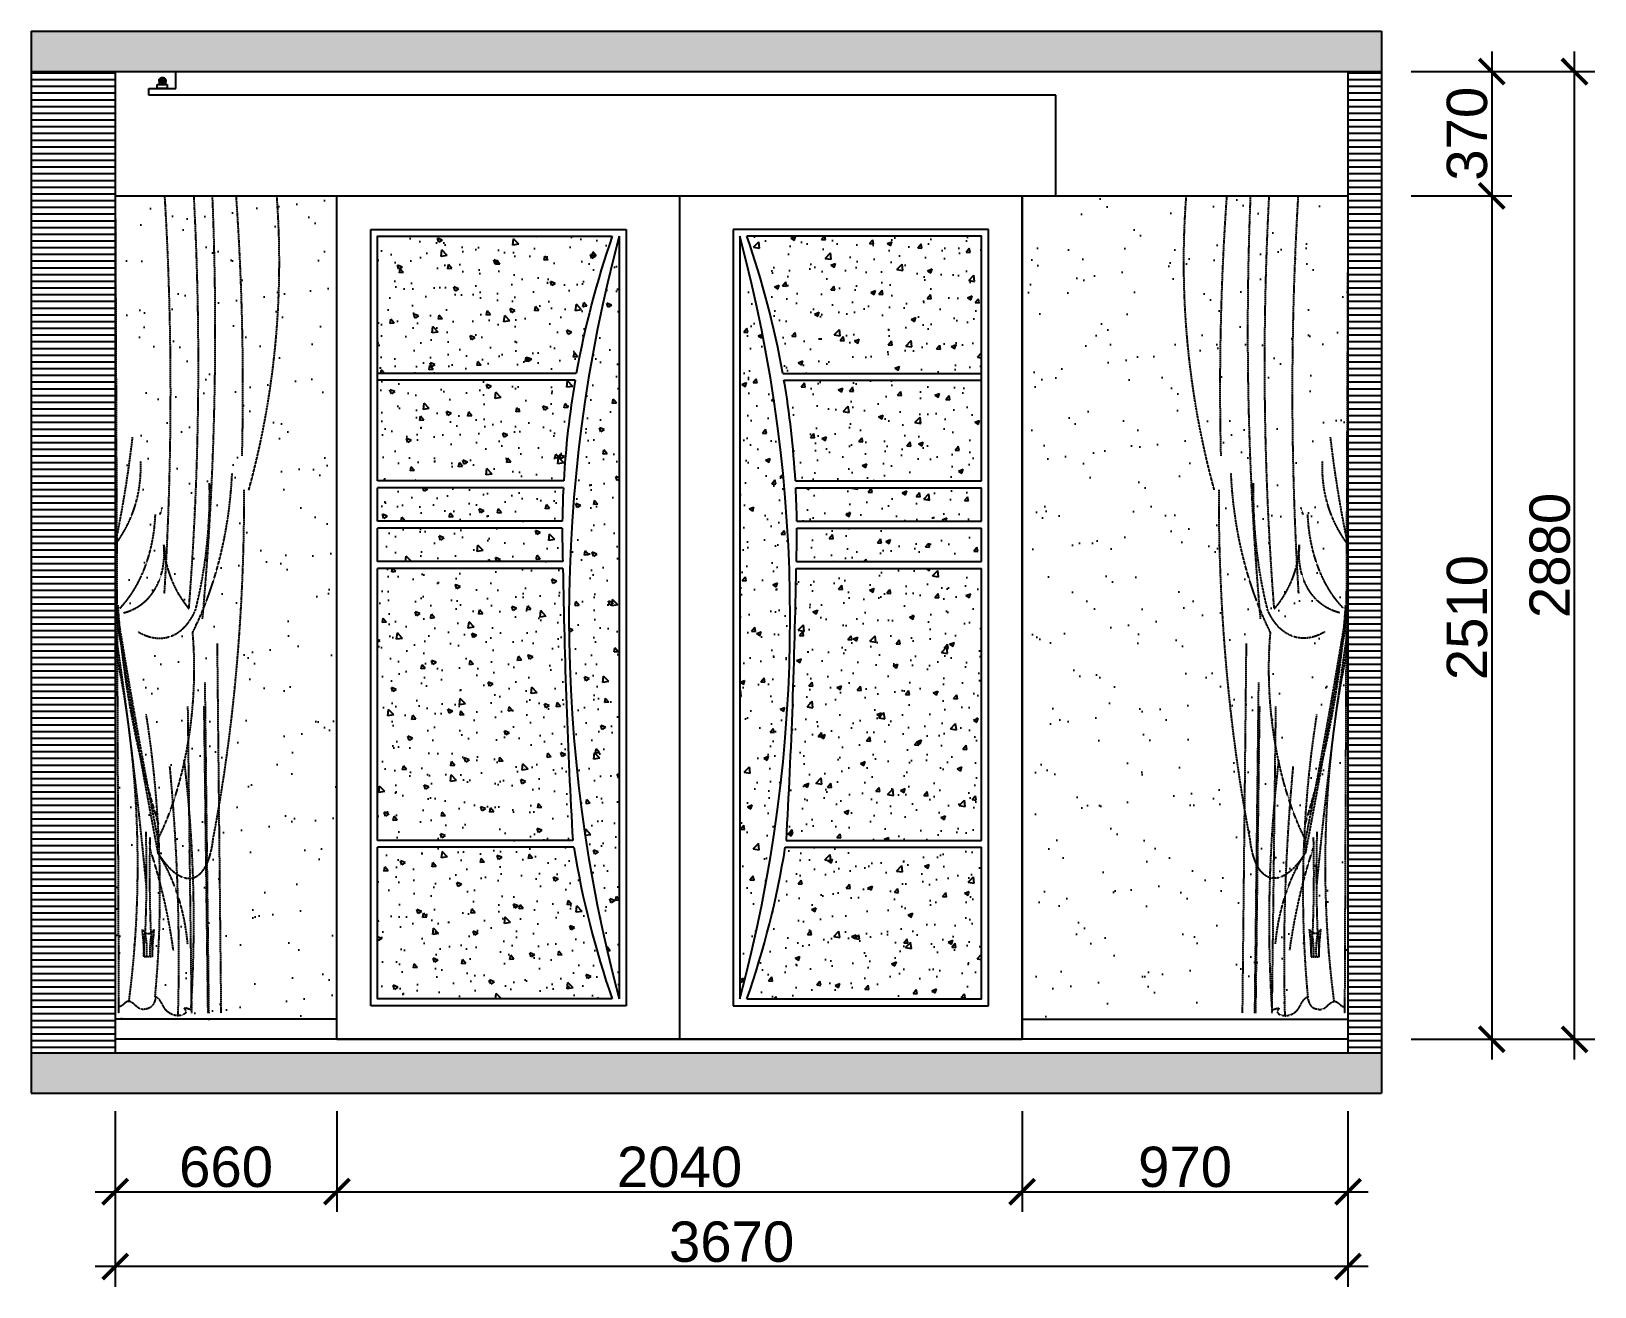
# Model space of a CAD drawing. Header units: millimetres. Extents: x 84840 to 206424, y -288515 to -124389.
# Drawn here: x 168452 to 173106, y -248713 to -244976 of the extents above; entities that cross this region are included whole.
import ezdxf

# ---------------------------------------------------------------- set-up
doc = ezdxf.new("R2010")
doc.units = ezdxf.units.MM
doc.header["$PDMODE"] = 3
doc.linetypes.add('DASH', pattern=[0.35, 0.25, -0.1])
for name, color, linetype in [('09-JIAJU', 7, 'Continuous'), ('C-造型线1(造型分割)', 4, 'Continuous'), ('HAT【填充】', 250, 'Continuous'), ('JIAJU', 7, 'Continuous'), ('P-活动家具', 3, 'Continuous')]:
    doc.layers.add(name, color=color, linetype=linetype)
doc.styles.add('Arial', font='arial.ttf')
doc.dimstyles.new('1比60', dxfattribs={"dimscale": 60, "dimtxt": 2, "dimasz": 1.25, "dimexe": 1, "dimexo": 1, "dimgap": 0.2, "dimtad": 1, "dimdec": 0, "dimrnd": 0.005, "dimzin": 0, "dimdsep": 46, "dimtxsty": 'Arial', "dimblk": 'ARCHTICK', "dimcen": 0.125, "dimdle": 1, "dimclrd": 44, "dimclre": 44, "dimclrt": 50, "dimadec": 0, "dimazin": 0, "dimtfac": 1, "dimtdec": 0, "dimtix": 1, "dimtmove": 2, "dimatfit": 3, "dimldrblk": 'DOT', "dimfxl": 4, "dimfxlon": 1, "dimtvp": 1, "dimtolj": 1, "dimtzin": 0, "dimarcsym": 0})
pattern_1 = [(0, (25146.38, 0), (0, 20), [])]

# ---------------------------------------------------------------- blocks, each defined once
blk = doc.blocks.new('_ArchTick')
at = {"color": 0, "linetype": 'ByBlock', "const_width": 0.15}
blk.add_lwpolyline([(-0.5, -0.5), (0.5, 0.5)], dxfattribs=at)
blk = doc.blocks.new('*D79')
at = {"color": 44, "lineweight": -2}
for p, q in [((172800, -245036.3), (172800, -245526.3)), ((172560, -245096.3), (172860, -245096.3)), ((172560, -245466.3), (172860, -245466.3))]:
    blk.add_line(p, q, dxfattribs=at)
at = {"layer": 'Defpoints', "color": 0}
for p in [(172231.8, -245096.3), (172231.8, -245466.3), (172800, -245466.3)]:
    blk.add_point(p, dxfattribs=at)
at = {"color": 44, "lineweight": -2, "xscale": 75, "yscale": 75, "zscale": 75}
for p, rotation in [((172800, -245096.3), 90), ((172800, -245466.3), 270)]:
    blk.add_blockref('_ArchTick', p, dxfattribs=dict(at, rotation=rotation))
at = {"color": 50, "insert": (172726.7, -245281.3), "char_height": 120, "attachment_point": 5, "rotation": 90, "style": 'Arial'}
blk.add_mtext('\\A1;370', dxfattribs=at)
blk = doc.blocks.new('_Dot')
at = {"color": 0, "linetype": 'ByBlock', "lineweight": -2}
blk.add_line((-0.5, 0), (-1, 0), dxfattribs=at)
at = {"color": 0, "linetype": 'ByBlock', "const_width": 0.5}
blk.add_lwpolyline([(-0.25, 0, 1), (0.25, 0, 1)], format="xyb", close=True, dxfattribs=at)
blk = doc.blocks.new('*D77')
at = {"color": 44, "lineweight": -2}
for p, q in [((172800, -245406.3), (172800, -248036.3)), ((172560, -245466.3), (172860, -245466.3)), ((172560, -247976.3), (172860, -247976.3))]:
    blk.add_line(p, q, dxfattribs=at)
at = {"layer": 'Defpoints', "color": 0}
for p in [(172231.8, -245466.3), (172231.8, -247976.3), (172800, -247976.3)]:
    blk.add_point(p, dxfattribs=at)
at = {"color": 44, "lineweight": -2, "xscale": 75, "yscale": 75, "zscale": 75}
for p, rotation in [((172800, -245466.3), 90), ((172800, -247976.3), 270)]:
    blk.add_blockref('_ArchTick', p, dxfattribs=dict(at, rotation=rotation))
at = {"color": 50, "insert": (172726.7, -246721.3), "char_height": 120, "attachment_point": 5, "rotation": 90, "style": 'Arial'}
blk.add_mtext('\\A1;2510', dxfattribs=at)
blk = doc.blocks.new('*D78')
at = {"color": 44, "lineweight": -2}
for p, q in [((173046.4, -248036.3), (173046.4, -245036.3)), ((172860, -245096.3), (173106.4, -245096.3)), ((172860, -247976.3), (173106.4, -247976.3))]:
    blk.add_line(p, q, dxfattribs=at)
at = {"layer": 'Defpoints', "color": 0}
for p in [(172800, -245096.3), (173046.4, -245096.3), (172800, -247976.3)]:
    blk.add_point(p, dxfattribs=at)
at = {"color": 44, "lineweight": -2, "xscale": 75, "yscale": 75, "zscale": 75}
for p, rotation in [((173046.4, -245096.3), 90), ((173046.4, -247976.3), 270)]:
    blk.add_blockref('_ArchTick', p, dxfattribs=dict(at, rotation=rotation))
at = {"color": 50, "insert": (172973.1, -246536.3), "char_height": 120, "attachment_point": 5, "rotation": 90, "style": 'Arial'}
blk.add_mtext('\\A1;2880', dxfattribs=at)
blk = doc.blocks.new('*D89')
at = {"color": 44, "lineweight": -2}
for p, q in [((168701.8, -248189.9), (168701.8, -248489.9)), ((169361.8, -248189.9), (169361.8, -248489.9)), ((168641.8, -248429.9), (169421.8, -248429.9))]:
    blk.add_line(p, q, dxfattribs=at)
at = {"layer": 'Defpoints', "color": 0}
for p in [(168701.8, -247976.3), (169361.8, -247976.3), (169361.8, -248429.9)]:
    blk.add_point(p, dxfattribs=at)
at = {"color": 44, "lineweight": -2, "xscale": 75, "yscale": 75, "zscale": 75, "rotation": 180}
blk.add_blockref('_ArchTick', (168701.8, -248429.9), dxfattribs=at)
at = {"color": 44, "lineweight": -2, "xscale": 75, "yscale": 75, "zscale": 75}
blk.add_blockref('_ArchTick', (169361.8, -248429.9), dxfattribs=at)
at = {"color": 50, "insert": (169031.8, -248356.6), "char_height": 120, "attachment_point": 5, "style": 'Arial'}
blk.add_mtext('\\A1;660', dxfattribs=at)
blk = doc.blocks.new('*D90')
at = {"color": 44, "lineweight": -2}
for p, q in [((169361.8, -248189.9), (169361.8, -248489.9)), ((171401.8, -248189.9), (171401.8, -248489.9)), ((169301.8, -248429.9), (171461.8, -248429.9))]:
    blk.add_line(p, q, dxfattribs=at)
at = {"layer": 'Defpoints', "color": 0}
for p in [(169361.8, -247976.3), (171401.8, -247976.3), (171401.8, -248429.9)]:
    blk.add_point(p, dxfattribs=at)
at = {"color": 44, "lineweight": -2, "xscale": 75, "yscale": 75, "zscale": 75, "rotation": 180}
blk.add_blockref('_ArchTick', (169361.8, -248429.9), dxfattribs=at)
at = {"color": 44, "lineweight": -2, "xscale": 75, "yscale": 75, "zscale": 75}
blk.add_blockref('_ArchTick', (171401.8, -248429.9), dxfattribs=at)
at = {"color": 50, "insert": (170381.8, -248356.6), "char_height": 120, "attachment_point": 5, "style": 'Arial'}
blk.add_mtext('\\A1;2040', dxfattribs=at)
blk = doc.blocks.new('*D91')
at = {"color": 44, "lineweight": -2}
for p, q in [((171401.8, -248189.9), (171401.8, -248489.9)), ((172371.8, -248189.9), (172371.8, -248489.9)), ((171341.8, -248429.9), (172431.8, -248429.9))]:
    blk.add_line(p, q, dxfattribs=at)
at = {"layer": 'Defpoints', "color": 0}
for p in [(171401.8, -247976.3), (172371.8, -247976.3), (172371.8, -248429.9)]:
    blk.add_point(p, dxfattribs=at)
at = {"color": 44, "lineweight": -2, "xscale": 75, "yscale": 75, "zscale": 75, "rotation": 180}
blk.add_blockref('_ArchTick', (171401.8, -248429.9), dxfattribs=at)
at = {"color": 44, "lineweight": -2, "xscale": 75, "yscale": 75, "zscale": 75}
blk.add_blockref('_ArchTick', (172371.8, -248429.9), dxfattribs=at)
at = {"color": 50, "insert": (171886.8, -248356.6), "char_height": 120, "attachment_point": 5, "style": 'Arial'}
blk.add_mtext('\\A1;970', dxfattribs=at)
blk = doc.blocks.new('*D92')
at = {"color": 44, "lineweight": -2}
for p, q in [((168701.8, -248489.9), (168701.8, -248712.7)), ((172371.8, -248489.9), (172371.8, -248712.7)), ((172431.8, -248652.7), (168641.8, -248652.7))]:
    blk.add_line(p, q, dxfattribs=at)
at = {"layer": 'Defpoints', "color": 0}
for p in [(168701.8, -248429.9), (172371.8, -248429.9), (168701.8, -248652.7)]:
    blk.add_point(p, dxfattribs=at)
at = {"color": 44, "lineweight": -2, "xscale": 75, "yscale": 75, "zscale": 75, "rotation": 180}
blk.add_blockref('_ArchTick', (168701.8, -248652.7), dxfattribs=at)
at = {"color": 44, "lineweight": -2, "xscale": 75, "yscale": 75, "zscale": 75}
blk.add_blockref('_ArchTick', (172371.8, -248652.7), dxfattribs=at)
at = {"color": 50, "insert": (170536.8, -248579.4), "char_height": 120, "attachment_point": 5, "style": 'Arial'}
blk.add_mtext('\\A1;3670', dxfattribs=at)
blk = doc.blocks.new('A$C48CC5753')
at = {"layer": 'P-活动家具', "color": 16, "linetype": 'DASH'}
for p, q in [((0, 1893.6), (10.2, -539.9)), ((303.2, 561.8), (314.8, -539)), ((266.6, 445), (278.2, -539)), ((215.5, 373.7), (227, -539)), ((263.7, 376.2), (275.4, -539)), ((126.7, -21.9), (126.7, -61.4)), ((109.9, -370.9), (86.1, -370.9))]:
    blk.add_line(p, q, dxfattribs=at)
for centre, major_axis, ratio, start_param, end_param in [((-3096.5, 1308.7), (2.1, 5657.7), 0.576476, 4.606433, 4.816163), ((-2960.4, 1365.9), (24.3, 5500.1), 0.583261, 4.587097, 4.811062), ((-3065.4, 1438.2), (48, 5723.4), 0.587577, 4.57657, 4.796971), ((-2130.7, 1372.4), (-40.6, 4553.3), 0.551385, 4.651938, 4.822199), ((-2417.4, 1830), (-2736.6, 1051.1), 0.930141, 3.234103, 3.556328), ((-2057.2, 1598.2), (0, 2802.7), 0.761218, 4.444217, 4.561002), ((-1974.6, 1639.7), (-2031.2, 676.1), 0.416845, 3.006331, 3.298393), ((-312.8, 1162.2), (-42.9, 948.1), 0.697106, 4.039127, 4.581971), ((-443.8, 1118.3), (-131.1, 1064.9), 0.669538, 4.18771, 4.556076), ((-299.9, 894.5), (41.1, 2007.6), 0.340037, 4.246741, 4.781164), ((-163.3, 988.6), (-31.4, 395.5), 0.711961, 3.709812, 4.546188), ((-489.7, 1295.9), (0, 890.5), 0.761218, 4.307649, 4.332865), ((-72.2, 896.1), (-139.3, 225.4), 0.744427, 2.911638, 4.116833), ((1113.1, 1046.6), (957.6, 259.8), 0.55961, 3.016799, 3.386634), ((1455.4, 2228), (-628.2, 6229.1), 0.26249, 1.794111, 1.913739), ((1846.2, 2641.5), (-767.2, 7812.8), 0.265716, 1.800952, 1.89783), ((972.3, 295.8), (-467.4, 1538.3), 0.551464, 1.158048, 1.580023), ((97.5, 830.2), (-55.4, 250.6), 0.612287, 2.622198, 3.84396), ((-570.9, -489.4), (-235.6, 3165.2), 0.217059, -1.484537, -1.234799), ((-59.1, 410.2), (46, 623.7), 0.466242, 3.981844, 5.046373), ((-673.3, -41.7), (-35.5, 1545.8), 0.478388, 4.39797, 5.093242), ((-533.1, -140.5), (-19.4, 1519.4), 0.438387, 4.473752, 5.035451), ((-771.7, -255.9), (-57, 2437.3), 0.393669, 4.583797, 4.889243), ((-409.6, -196.9, 38), (-33.3, 1630.3), 0.394223, 4.499334, 4.95903), ((-282.7, -124.2), (0.2, 1289.7), 0.291585, 4.584315, 4.80952), ((478.2, -123.3), (-0.2, 1299.2), 0.28944, 1.487056, 1.698664), ((-711, -594.6, 38), (-6.4, 1287.1), 0.69999, -1.383921, -1.134137), ((166.1, 150.2), (-63.3, 286.5), 0.388353, 2.311732, 3.995804), ((-175.6, -427.1), (49.1, 532.8), 0.734075, -1.324818, -0.74887), ((-520, -506, 38), (0, 874.5), 0.761218, -1.171166, -1.169304), ((-60.8, -295), (-45.8, 327.6), 0.426145, 4.419481, 4.668447), ((98.5, -172.7), (0, 129), 0.329739, 2.709207, 3.129825), ((2, -326.9), (-20.7, 162.9), 0.552755, 4.369812, 4.798393), ((97.5, -172.7), (0, 129), 0.329739, 3.15336, 3.573978), ((208.9, -323.5), (28.3, 185.3), 0.551901, 1.53645, 1.912406), ((256.8, -295), (45.8, 327.6), 0.426145, 1.614738, 1.863705)]:
    blk.add_ellipse(centre, major_axis=major_axis, ratio=ratio, start_param=start_param, end_param=end_param, dxfattribs=at)
at = {"layer": 'P-活动家具', "color": 16, "linetype": 'DASH', "extrusion": (0, 0, -1)}
for centre, start_param, end_param in [((158.5, -367.2), 4.696005, 5.073715), ((37, -367.2), 1.20947, 1.58718)]:
    blk.add_ellipse(centre, major_axis=(0, 221.3), ratio=0.329739, start_param=start_param, end_param=end_param, dxfattribs=at)
at = {"layer": 'P-活动家具', "color": 16, "linetype": 'DASH'}
blk.add_open_spline([(225.7, -528.8), (215.1, -525.1, 38), (198.6, -519.3, 38), (215.7, -535.6, 38), (193.3, -549.4, 38), (168.1, -544.6, 38), (146, -526.8, 38), (137.5, -503.7, 38), (120.6, -487.1, 38), (119.3, -498.4, 38), (111.7, -519.4, 38), (92.8, -527.7, 38), (72.8, -528.2, 38), (56.6, -511.2, 38), (33.7, -494.7, 38), (18.7, -522.2, 38), (10.2, -518.2, 38)], degree=3, knots=[0, 0, 0, 0, 45.926858, 71.407107, 100.676303, 153.938227, 176.201121, 210.341907, 235.140252, 256.028939, 276.737556, 306.816434, 337.504785, 361.024284, 396.442832, 436.044507, 436.044507, 436.044507, 436.044507], dxfattribs=at)
blk = doc.blocks.new('A$C69525F90')
at = {"color": 252, "linetype": 'Continuous'}
for p, q in [((21.5, 14.5), (0, 14.5)), ((11.2, 24.4), (23.1, 24.4)), ((11.2, 4.9), (23.1, 4.9)), ((11.7, 1.1), (11.7, 27.1)), ((34.3, 30), (23.1, 30)), ((23.1, 30), (23.1, 0)), ((34.3, 0), (34.3, 30)), ((23.1, 0), (34.3, 0))]:
    blk.add_line(p, q, dxfattribs=at)
blk.add_circle((11.2, 14.6), 7.95, dxfattribs=at)
blk.add_arc((11.2, 14.6), 9.72, 86.8047, 273.1953, dxfattribs=at)
blk = doc.blocks.new('m003')
at = {"layer": 'JIAJU'}
h = blk.add_hatch(dxfattribs=at)
h.set_pattern_fill('AR-CONC', color=8, scale=20, style=0)
h.set_pattern_definition([(130, (61048.72, -195835.83), (-143.45204, -12.55043), [15, -165]), (185, (61048.72, -195835.83), (27.75027, 150.43843), [12, -132]), (79.5486, (61036.76, -195836.88), (-115.70188, 137.8879), [12.74804, -140.22842]), (133.8158, (61048.72, -195795.83), (-213.4482, -33.1038), [22.5, -247.5]), (83.3644, (61030.93, -195798.6), (-186.93254, 194.82357), [19.12206, -210.3426]), (188.8158, (61048.72, -195795.83), (-186.9324, 194.8237), [18, -198]), (159, (61028.72, -195805.83), (-119.38141, -80.52378), [15, -165]), (214, (61028.72, -195805.83), (-48.66307, 145.03), [12, -132]), (108.5486, (61018.77, -195812.54), (-168.04453, 64.5061), [12.74804, -140.22842]), (142.5, (61048.72, -195835.835), (-2.43197, 66.57877), [0, -130.4, 0, -134, 0, -132.5]), (172.5, (61048.72, -195835.835), (-52.613907, 78.882342), [0, -76.4, 0, -127.4, 0, -50.5]), (212.5, (61093.32, -195835.835), (-106.764487, -4.510974), [0, -50, 0, -156, 0, -207]), (222.5, (61113.32, -195835.83), (-116.637234, 20.021), [0, -65, 0, -103.6, 0, -147])])
h.paths.add_polyline_path([(161388.1, -244668), (161388.1, -245076.4), (161980.1, -245076.4, -0.03948), (162087, -244668)])
h.paths.add_polyline_path([(162108.1, -246938), (162108.1, -244668, 0.132088)])
h.paths.add_polyline_path([(161388.1, -245096.4), (161388.1, -245396.4), (161942.5, -245396.4, -0.028212), (161976.6, -245096.4)])
h.paths.add_polyline_path([(161388.1, -245416.4), (161388.1, -245516.4), (161938.4, -245516.4, -0.009342), (161941.5, -245416.4)])
h.paths.add_polyline_path([(161939.7, -245636.4, -0.009338), (161938.2, -245536.4), (161388.1, -245536.4), (161388.1, -245636.4)])
h.paths.add_polyline_path([(161940.4, -245656.4), (161388.1, -245656.4), (161388.1, -246466.4), (161969.6, -246466.4, -0.010473)])
h.paths.add_polyline_path([(161972.7, -246486.4), (161388.1, -246486.4), (161388.1, -246938), (162087, -246938, -0.04357)])
h = blk.add_hatch(dxfattribs=at)
h.set_pattern_fill('AR-CONC', color=8, scale=20, style=0)
h.set_pattern_definition([(50, (263526.17, -195835.83), (143.45204, -12.55043), [15, -165]), (355, (263526.17, -195835.83), (-27.75027, 150.43843), [12, -132]), (100.4514, (263538.12, -195836.88), (115.70188, 137.8879), [12.74804, -140.22842]), (46.1842, (263526.17, -195795.83), (213.4482, -33.1038), [22.5, -247.5]), (96.6356, (263543.96, -195798.6), (186.93254, 194.82357), [19.12206, -210.3426]), (351.1842, (263526.17, -195795.83), (186.9324, 194.8237), [18, -198]), (21, (263546.17, -195805.83), (119.38141, -80.52378), [15, -165]), (326, (263546.17, -195805.83), (48.66307, 145.03), [12, -132]), (71.4514, (263556.12, -195812.54), (168.04453, 64.5061), [12.74804, -140.22842]), (37.5, (263526.17, -195835.835), (2.43197, 66.57877), [0, -130.4, 0, -134, 0, -132.5]), (7.5, (263526.17, -195835.835), (52.613907, 78.882342), [0, -76.4, 0, -127.4, 0, -50.5]), (327.5, (263481.57, -195835.835), (106.764487, -4.510974), [0, -50, 0, -156, 0, -207]), (317.5, (263461.57, -195835.83), (116.637234, 20.021), [0, -65, 0, -103.6, 0, -147])])
h.paths.add_polyline_path([(162487.9, -244668, -0.03948), (162594.8, -245076.4), (163186.8, -245076.4), (163186.8, -244668)])
h.paths.add_polyline_path([(162466.8, -244668), (162466.8, -246938, 0.132088)])
h.paths.add_polyline_path([(162598.3, -245096.4, -0.028212), (162632.4, -245396.4), (163186.8, -245396.4), (163186.8, -245096.4)])
h.paths.add_polyline_path([(162633.4, -245416.4, -0.009342), (162636.5, -245516.4), (163186.8, -245516.4), (163186.8, -245416.4)])
h.paths.add_polyline_path([(163186.8, -245636.4), (163186.8, -245536.4), (162636.6, -245536.4, -0.009338), (162635.2, -245636.4)])
h.paths.add_polyline_path([(162605.3, -246466.4), (163186.8, -246466.4), (163186.8, -245656.4), (162634.5, -245656.4, -0.010473)])
h.paths.add_polyline_path([(163186.8, -246486.4), (162602.2, -246486.4, -0.04357), (162487.9, -246938), (163186.8, -246938)])
at = {"layer": '09-JIAJU', "color": 8}
for p, q in [((161267.4, -244548), (163307.4, -244548)), ((161267.4, -247058), (161267.4, -244548)), ((162287.4, -244548), (162287.4, -247058)), ((163307.4, -244548), (163307.4, -247058))]:
    blk.add_line(p, q, dxfattribs=at)
at = {"layer": 'JIAJU', "color": 8}
for p, q in [((161368.1, -246958), (161368.1, -244648)), ((161368.1, -244648), (162128.1, -244648)), ((162128.1, -244648), (162128.1, -246958)), ((162446.8, -244648), (162446.8, -246958)), ((163206.8, -244648), (162446.8, -244648)), ((163206.8, -246958), (163206.8, -244648)), ((161980.1, -245076.4), (161388.1, -245076.4)), ((161976.6, -245096.4), (161388.1, -245096.4)), ((162594.8, -245076.4), (163186.8, -245076.4)), ((162598.3, -245096.4), (163186.8, -245096.4)), ((161942.5, -245396.4), (161388.1, -245396.4)), ((161941.5, -245416.4), (161388.1, -245416.4)), ((162632.4, -245396.4), (163186.8, -245396.4)), ((162633.4, -245416.4), (163186.8, -245416.4)), ((161938.4, -245516.4), (161388.1, -245516.4)), ((162636.5, -245516.4), (163186.8, -245516.4)), ((161938.2, -245536.4), (161388.1, -245536.4)), ((162636.6, -245536.4), (163186.8, -245536.4)), ((161939.7, -245636.4), (161388.1, -245636.4)), ((161940.4, -245656.4), (161388.1, -245656.4)), ((162634.5, -245656.4), (163186.8, -245656.4)), ((162635.2, -245636.4), (163186.8, -245636.4)), ((161969.6, -246466.4), (161388.1, -246466.4)), ((161972.7, -246486.4), (161388.1, -246486.4)), ((162602.2, -246486.4), (163186.8, -246486.4)), ((162605.3, -246466.4), (163186.8, -246466.4)), ((162128.1, -246958), (161368.1, -246958)), ((162446.8, -246958), (163206.8, -246958)), ((161267.4, -247058), (163307.4, -247058))]:
    blk.add_line(p, q, dxfattribs=at)
for points in [[(161388.1, -245396.4), (161388.1, -244668), (162087, -244668)], [(162108.1, -244668), (162108.1, -246938)], [(162466.8, -244668), (162466.8, -246938)], [(163186.8, -245396.4), (163186.8, -244668), (162487.9, -244668)], [(161388.1, -245516.4), (161388.1, -245416.4)], [(163186.8, -245516.4), (163186.8, -245416.4)], [(161388.1, -245636.4), (161388.1, -245536.4)], [(163186.8, -245636.4), (163186.8, -245536.4)], [(161388.1, -246466.4), (161388.1, -245656.4)], [(163186.8, -246466.4), (163186.8, -245656.4)], [(162087, -246938), (161388.1, -246938), (161388.1, -246486.4)], [(162487.9, -246938), (163186.8, -246938), (163186.8, -246486.4)]]:
    blk.add_lwpolyline(points, dxfattribs=at)
for centre, radius, start, end in [((166329.5, -245803), 4371.3, 164.9509, 195.0491), ((164615.9, -245548), 2677.7, 160.8135, 169.8569), ((158245.3, -245803), 4371.3, 344.9509, 15.0491), ((159959, -245548), 2677.7, 10.1431, 19.1865), ((164615.9, -245548), 2677.7, 170.2913, 176.7553), ((159959, -245548), 2677.7, 3.2447, 9.7087), ((164615.9, -245548), 2677.7, 177.1838, 179.3247), ((159959, -245548), 2677.7, 0.6753, 2.8162), ((164615.9, -245548), 2677.7, 179.7527, 181.8928), ((159959, -245548), 2677.7, 358.1072, 0.2473), ((181287.8, -245366), 19349.6, 180.86007, 183.26028), ((143287.1, -245366), 19349.6, 356.73972, 359.13993), ((164615.9, -246058), 2677.7, 189.2072, 199.1865), ((159959, -246058), 2677.7, 340.8135, 350.7928)]:
    blk.add_arc(centre, radius, start, end, dxfattribs=at)

msp = doc.modelspace()

# ---------------------------------------------------------------- hatches: boundary and pattern name
h = msp.add_hatch(color=8)
h.paths.add_polyline_path([(172471.8, -244976.3), (168451.8, -244976.3), (168451.8, -245096.3), (172471.8, -245096.3)])
h.paths.add_polyline_path([(172471.8, -248016.3), (168451.8, -248016.3), (168451.8, -248136.3), (172471.8, -248136.3)])
h = msp.add_hatch()
h.set_pattern_fill('AR-SAND', color=250, scale=4, style=0)
h.set_pattern_definition([(37.5, (15831.29, 0), (-6.400125, 195.765295), [0, -154.432, 0, -172.72, 0, -165.1]), (7.5, (15831.3, 0), (179.80931, 286.73004), [0, -83.312, 0, -139.192, 0, -53.34]), (327.5, (15706.32, 0), (316.39695, 0.57487), [0, -50.8, 0, -182.88, 0, -238.76]), (317.5, (15706.32, 0), (305.42258, 89.17173), [0, -25.4, 0, -119.888, 0, -137.16])])
h.paths.add_polyline_path([(171401.8, -247916.3), (172371.8, -247916.3), (172371.8, -245466.3), (171401.8, -245466.3)])
h.paths.add_polyline_path([(169361.8, -245466.3), (168701.8, -245466.3), (168701.8, -247916.3), (169361.8, -247916.3)])
at = {"layer": 'HAT【填充】'}
h = msp.add_hatch(dxfattribs=at)
h.set_pattern_fill('_USER', color=256, scale=20, style=0, pattern_type=0)
h.set_pattern_definition(pattern_1)
h.paths.add_polyline_path([(168701.8, -245096.3), (168451.8, -245096.3), (168451.8, -248016.3), (168701.8, -248016.3)])
h = msp.add_hatch(dxfattribs=at)
h.set_pattern_fill('_USER', color=256, scale=20, style=0, pattern_type=0)
h.set_pattern_definition(pattern_1)
h.paths.add_polyline_path([(172471.8, -245096.3), (172371.8, -245096.3), (172371.8, -248016.3), (172471.8, -248016.3)])

# ---------------------------------------------------------------- linework, layer by layer
for p, q in [((168451.8, -244976.3), (172471.8, -244976.3)), ((168451.8, -244976.3), (168451.8, -248136.3)), ((172471.8, -244976.3), (172471.8, -248136.3)), ((168451.8, -245096.3), (172471.8, -245096.3)), ((168701.8, -245096.3), (168701.8, -248016.3)), ((172371.8, -245096.3), (172371.8, -248016.3)), ((169361.8, -247976.3), (169361.8, -245466.3)), ((171401.8, -247976.3), (171401.8, -245466.3)), ((168451.8, -248016.3), (172471.8, -248016.3)), ((168451.8, -248136.3), (172471.8, -248136.3))]:
    msp.add_line(p, q)
at = {"color": 4}
for p, q in [((168881.8, -245146.3), (168881.8, -245096.3)), ((168801.8, -245166.3), (168801.8, -245146.3)), ((168801.8, -245146.3), (168881.8, -245146.3)), ((171501.8, -245166.3), (168801.8, -245166.3)), ((171501.8, -245466.3), (171501.8, -245166.3)), ((168701.8, -245466.3), (172371.8, -245466.3)), ((169361.8, -247916.3), (168701.8, -247916.3)), ((171401.8, -247916.3), (172371.8, -247916.3))]:
    msp.add_line(p, q, dxfattribs=at)
at = {"color": 250}
msp.add_line((172371.8, -247976.3), (168701.8, -247976.3), dxfattribs=at)

# ---------------------------------------------------------------- block references
msp.add_blockref('A$C48CC5753', (168701.8, -247359.9))
at = {"color": 4}
msp.add_blockref('m003', (8094.4, -918.3), dxfattribs=at)
at = {"xscale": -1}
msp.add_blockref('A$C48CC5753', (172371.8, -247359.9), dxfattribs=at)
at = {"layer": 'C-造型线1(造型分割)', "xscale": -1, "rotation": 90}
msp.add_blockref('A$C69525F90', (168856.8, -245112), dxfattribs=at)

# ---------------------------------------------------------------- dimensions: what is measured, and where the dimension line sits
at = {"color": 4}
for base, p1, p2, picture, middle in [((172800, -245466.3), (172231.8, -245096.3), (172231.8, -245466.3), '*D79', (172726.7, -245281.3)), ((173046.4, -245096.3), (172800, -247976.3), (172800, -245096.3), '*D78', (172973.1, -246536.3)), ((172800, -247976.3), (172231.8, -245466.3), (172231.8, -247976.3), '*D77', (172726.7, -246721.3))]:
    dim = msp.add_linear_dim(base=base, p1=p1, p2=p2, angle=90, dimstyle='1比60', override={"dimzin": 8}, dxfattribs=at)
    dim.commit()
    dim.dimension.update_dxf_attribs({"geometry": picture, "text_midpoint": middle})
for base, p1, p2, picture, middle in [((169361.8, -248429.9), (168701.8, -247976.3), (169361.8, -247976.3), '*D89', (169031.8, -248356.6)), ((171401.8, -248429.9), (169361.8, -247976.3), (171401.8, -247976.3), '*D90', (170381.8, -248356.6)), ((172371.8, -248429.9), (171401.8, -247976.3), (172371.8, -247976.3), '*D91', (171886.8, -248356.6)), ((168701.8, -248652.7), (172371.8, -248429.9), (168701.8, -248429.9), '*D92', (170536.8, -248579.4))]:
    dim = msp.add_linear_dim(base=base, p1=p1, p2=p2, dimstyle='1比60', override={"dimzin": 8})
    dim.commit()
    dim.dimension.update_dxf_attribs({"geometry": picture, "text_midpoint": middle})

doc.saveas('drawing.dxf')
